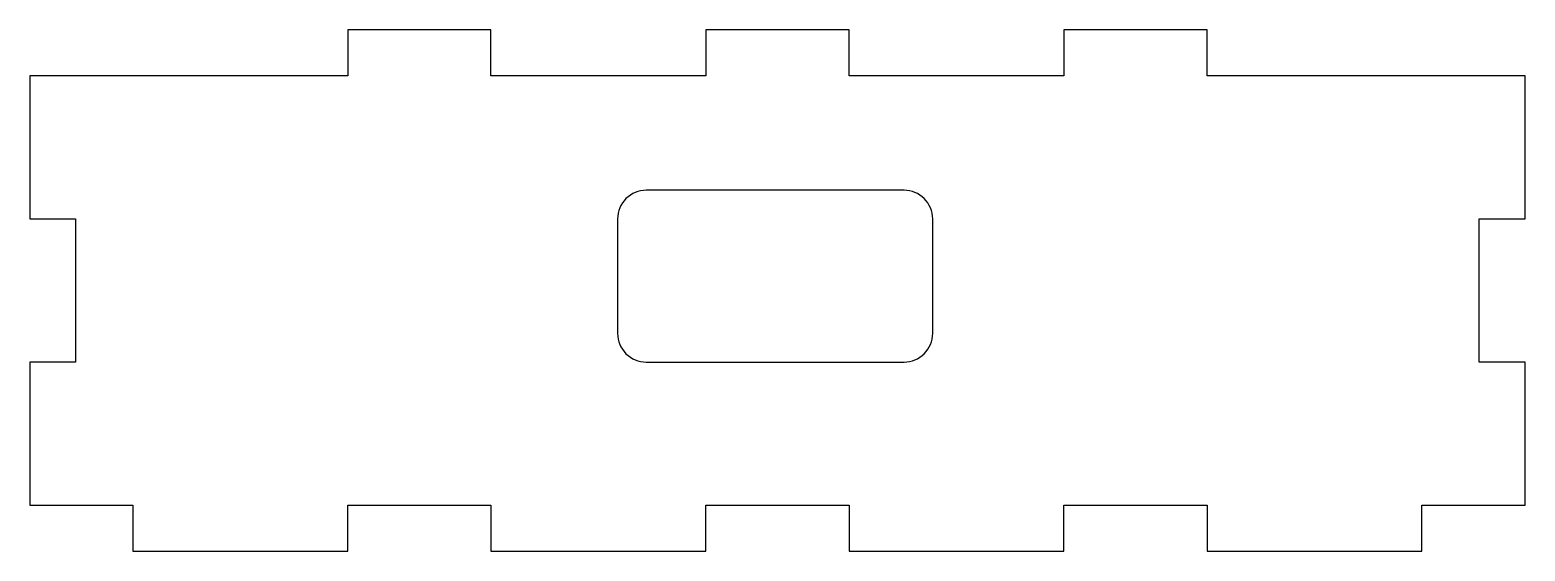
# Model space of a CAD drawing. Header units: millimetres. Extents: x 227 to 331, y 276 to 313.
import ezdxf

# ---------------------------------------------------------------- set-up
doc = ezdxf.new("R2010")
doc.units = ezdxf.units.MM
doc.layers.get('0').update_dxf_attribs({"linetype": 'CONTINUOUS'})

msp = doc.modelspace()

# ---------------------------------------------------------------- linework, layer by layer
msp.add_lwpolyline([(234.16, 279.58), (234.16, 276.38), (249.16, 276.38), (249.16, 279.58), (259.16, 279.58), (259.16, 276.38), (274.16, 276.38), (274.16, 279.58), (284.16, 279.58), (284.16, 276.38), (299.16, 276.38), (299.16, 279.58), (309.16, 279.58), (309.16, 276.38), (324.16, 276.38), (324.16, 279.58), (331.36, 279.58), (331.36, 289.58), (328.16, 289.58), (328.16, 299.58), (331.36, 299.58), (331.36, 309.58), (324.16, 309.58), (309.16, 309.58), (309.16, 312.78), (299.16, 312.78), (299.16, 309.58), (284.16, 309.58), (284.16, 312.78), (274.16, 312.78), (274.16, 309.58), (259.16, 309.58), (259.16, 312.78), (249.16, 312.78), (249.16, 309.58), (234.16, 309.58), (226.96, 309.58), (226.96, 299.58), (230.16, 299.58), (230.16, 289.58), (226.96, 289.58), (226.96, 279.58)], close=True)
msp.add_lwpolyline([(268, 299.58), (268, 295.58), (268, 291.58, 0.414214), (270, 289.58), (288, 289.58, 0.414214), (290, 291.58), (290, 295.58), (290, 299.58, 0.414214), (288, 301.58), (270, 301.58, 0.414214)], format="xyb", close=True)

doc.saveas('drawing.dxf')
